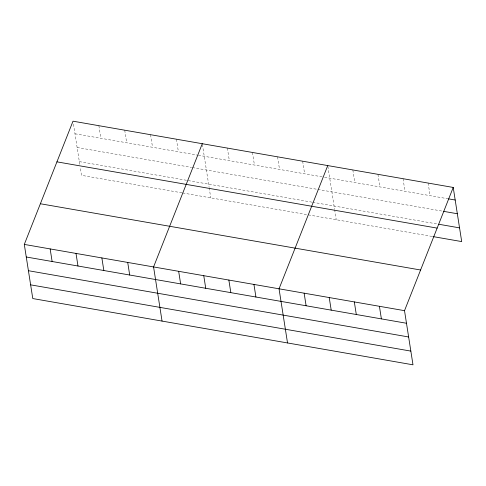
<?xml version="1.0" encoding="UTF-8"?>
<svg xmlns="http://www.w3.org/2000/svg" width="486" height="486" viewBox="0 0 486 486"><rect width="100%" height="100%" fill="white"/><g stroke="black" fill="none" stroke-linecap="round" stroke-linejoin="round"><path stroke-width="0.36" stroke-dasharray="2.43 1.82" d="M74.978 133.772L197.602 155.137M198.343 155.265L323.816 177.135M324.557 177.262L447.813 198.744M77.128 147.483L191.624 167.439M192.365 167.567L317.109 189.303M317.844 189.431L442.576 211.167M79.34 161.613L311.939 202.146M312.68 202.279L438.147 224.143M181.952 192.839L81.484 175.331L80.245 167.391M182.687 192.966L432.175 236.445M428.13 183.07L430.098 195.658M403.034 178.696L405.002 191.284M377.938 174.322L379.912 186.91M352.842 169.948L354.816 182.536M327.868 166.315L334.532 208.895M334.647 209.618L336.227 219.721M302.656 161.2L304.625 173.788M277.561 156.832L279.535 169.414M252.471 152.458L254.439 165.046M227.375 148.084L229.343 160.672M202.395 144.451L209.065 187.031M209.174 187.748L210.76 197.857M176.424 139.203L178.398 151.79M150.569 134.701L152.543 147.288M124.72 130.193L126.688 142.781M98.865 125.686L100.833 138.273M73.471 124.143L79.789 164.499"/><path stroke-width="0.73" d="M453.219 187.444L404.516 310.669L412.991 364.816L32.781 298.556L24.3 244.415L73.009 121.184L453.219 187.444L461.7 241.585L432.917 236.573M202.279 143.71L153.57 266.942L162.051 321.088M327.752 165.574L279.043 288.805L287.524 342.952M448.548 198.871L455.194 200.025M443.317 211.301L457.338 213.743M438.888 224.271L459.549 227.873M56.935 161.85L437.145 228.11M40.374 203.749L420.584 270.003M24.3 244.415L404.516 310.669M26.268 256.997L406.484 323.257M28.419 270.714L408.629 336.974M30.63 284.845L410.846 351.105M379.42 306.302L381.389 318.883M354.324 301.928L356.299 314.509M329.229 297.554L331.203 310.141M304.139 293.18L306.107 305.767M253.947 284.432L255.922 297.019M228.857 280.058L230.826 292.645M203.762 275.69L205.73 288.271M178.666 271.316L180.64 283.903M127.721 262.434L129.689 275.021M101.866 257.932L103.834 270.514M76.01 253.425L77.979 266.012M50.155 248.917L52.123 261.504"/></g></svg>
